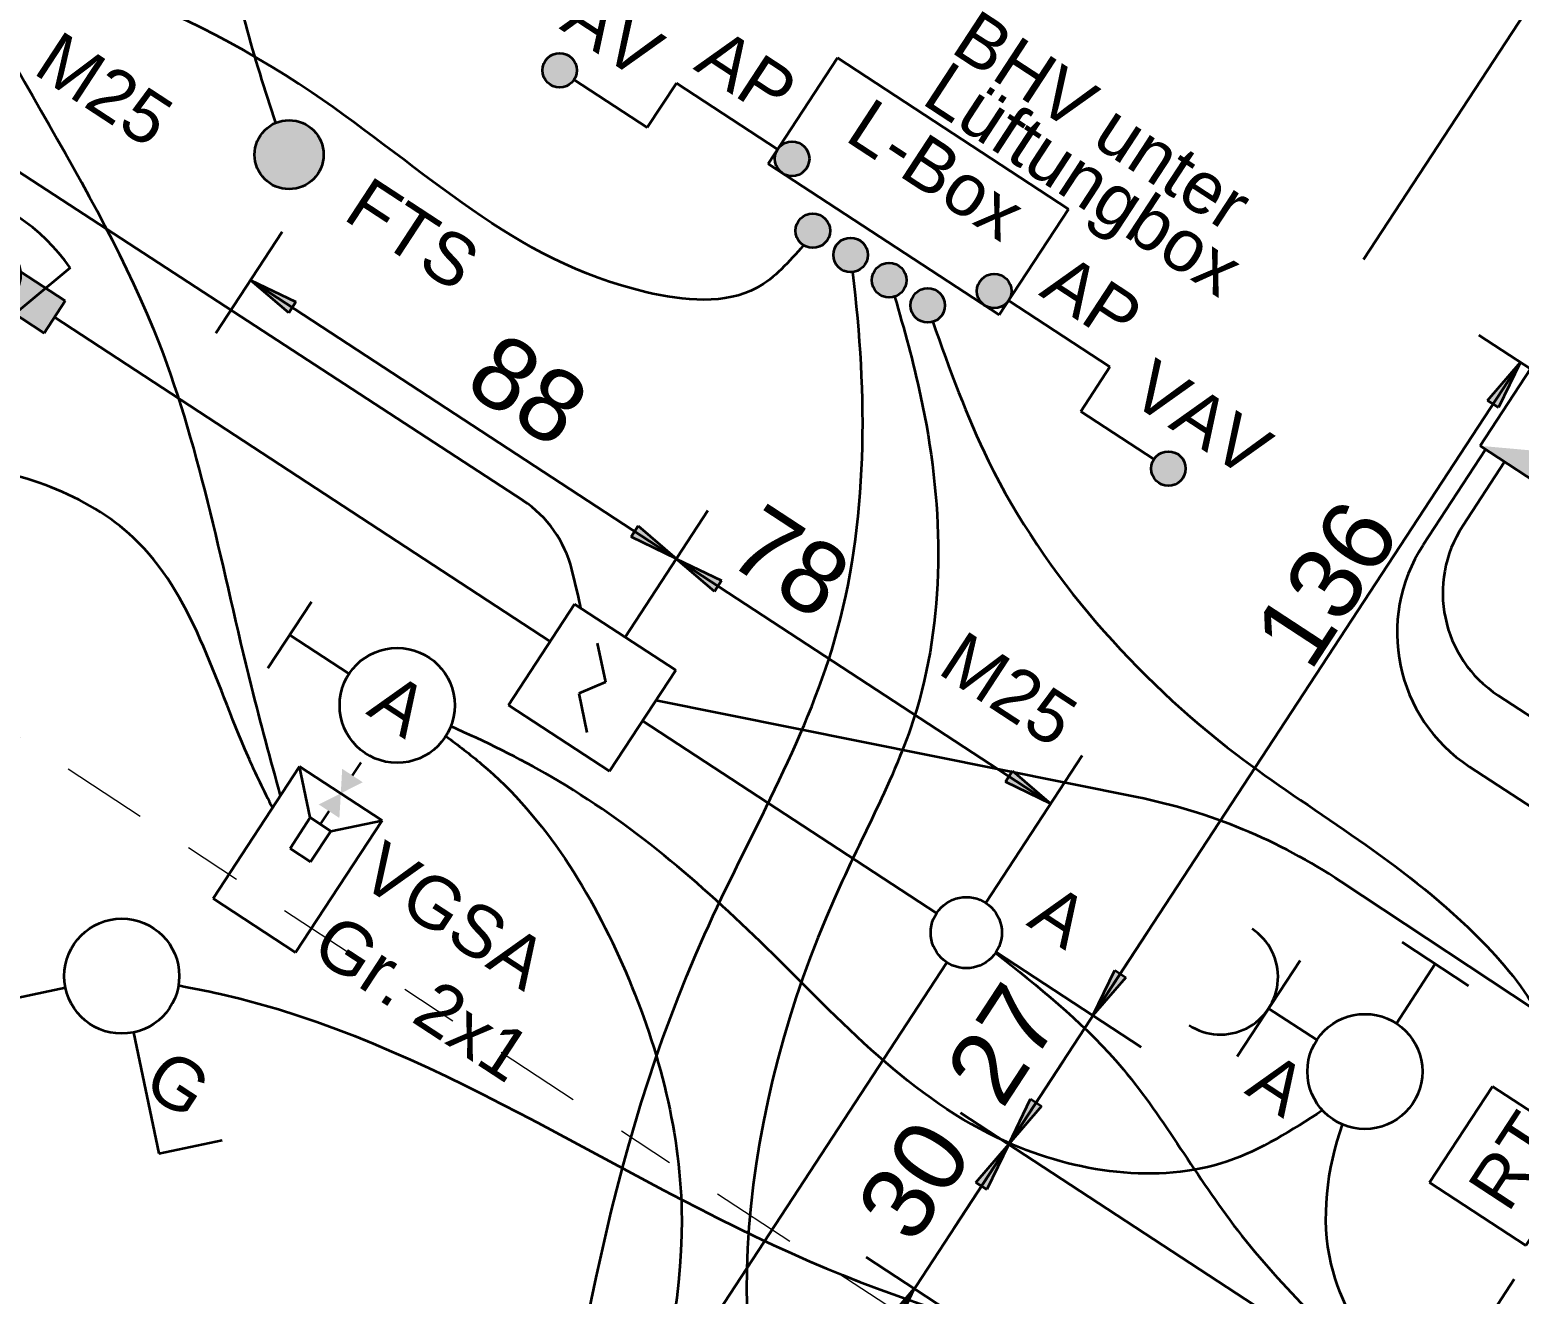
# Model space of a CAD drawing. Header units: metres. Extents: x 2696276 to 2696381, y 1245119 to 1245220.
# Drawn here: x 2696293.409 to 2696295.999, y 1245165.535 to 1245167.734 of the extents above; entities that cross this region are included whole.
import ezdxf
from ezdxf.lldxf.tags import DXFTag

# ---------------------------------------------------------------- set-up
doc = ezdxf.new("R2010")
doc.units = ezdxf.units.M
doc.linetypes.add('000_hbf_Strichpunkt 3_1_1mm Achsen', pattern=[0.25, 0.15, -0.05, 0, -0.05])
for name, color, linetype, lineweight, true_color in [('005_231.2__Schaltgerätekombinationen', 1, 'Continuous', 35, 0xff0000), ('011_232.51_Lichtinstallationen allgemein', 150, 'Continuous', 35, 0x0080ff), ('011_232.51_Lichtinstallationen allgemein_Bodenltg', 150, 'STRICHLINIE', 35, 0x0080ff), ('011_232.51_Lichtinstallationen allgemein_Deckenltg', 150, 'Continuous', 35, 0x0080ff), ('013_232.61_Kraftinstallationen allgemein_Deckenltg', 1, 'Continuous', 35, 0xff0000), ('016_232.70_HLKS-Installation', 5, 'Continuous', 35, 0x0000ff), ('016_232.70_HLKS-Installation_Bodenltg', 5, 'STRICHLINIE', 35, 0x0000ff), ('016_232.70_HLKS-Installation_Deckenltg', 5, 'Continuous', 35, 0x0000ff), ('018_233.01_Innenleuchten', 150, 'Continuous', 35, 0x0080ff), ('024_235.41_Sonnerie- u. Türsprechanlagen', 24, 'Continuous', 35, 0x993300), ('035_236.3__UKV-Installationen_Deckenltg', 24, 'Continuous', 35, 0x993300), ('044_237.31_KNX Installationen_Deckenltg', 134, 'Continuous', 35, 0x009999), ('047_235.82_Zutrittskontrollanlagen', 21, 'Continuous', 35, 0xffa477), ('053_235.85_Brandmeldeanlagen', 30, 'Continuous', 35, 0xff6600), ('054_236.85_Brandmeldeinstallationen_Deckenltg', 30, 'Continuous', 35, 0xff6600)]:
    doc.layers.add(name, color=color, linetype=linetype, lineweight=lineweight, true_color=true_color)
doc.layers.add('1_M01_Achsen.V', color=7, linetype='Continuous')
doc.layers.add('X_Mass', color=7, linetype='Continuous', lineweight=35)
doc.layers.add('X_Mass_Sperrzonen', color=7, linetype='Continuous', lineweight=35)
doc.styles.get("Standard").update_dxf_attribs({"font": 'arial.ttf'})
tags = doc.linetypes.add('STRICHLINIE', pattern=[19.05, 12.7, -6.35]).pattern_tags.tags
tags[6:7] = [DXFTag(74, 4), DXFTag(75, 0), DXFTag(340, '0'), DXFTag(46, 0.0), DXFTag(50, 0.0), DXFTag(44, 0.0), DXFTag(45, 0.0)]
tags[4:5] = [DXFTag(74, 4), DXFTag(75, 0), DXFTag(340, '0'), DXFTag(46, 0.0), DXFTag(50, 0.0), DXFTag(44, 0.0), DXFTag(45, 0.0)]
tags = doc.linetypes.add('STRICHPUNKT2', pattern=[12.7, 6.35, -3.175, 0, -3.175]).pattern_tags.tags
tags[10:11] = [DXFTag(74, 4), DXFTag(75, 0), DXFTag(340, '0'), DXFTag(46, 0.0), DXFTag(50, 0.0), DXFTag(44, 0.0), DXFTag(45, 0.0)]
tags[8:9] = [DXFTag(74, 4), DXFTag(75, 0), DXFTag(340, '0'), DXFTag(46, 0.0), DXFTag(50, 0.0), DXFTag(44, 0.0), DXFTag(45, 0.0)]
tags[6:7] = [DXFTag(74, 4), DXFTag(75, 0), DXFTag(340, '0'), DXFTag(46, 0.0), DXFTag(50, 0.0), DXFTag(44, 0.0), DXFTag(45, 0.0)]
tags[4:5] = [DXFTag(74, 4), DXFTag(75, 0), DXFTag(340, '0'), DXFTag(46, 0.0), DXFTag(50, 0.0), DXFTag(44, 0.0), DXFTag(45, 0.0)]

# ---------------------------------------------------------------- blocks, each defined once
blk = doc.blocks.new('Deckenlampendübel-A0S2JC9S73', base_point=(279, -487.97))
at = {"color": 0, "lineweight": -2}
blk.add_circle((285.18, -481.79), 6.19, dxfattribs=at)
blk = doc.blocks.new('Maß-A0S2JCBA73', base_point=(23.89, -531.04))
at = {"color": 0, "linetype": 'ByBlock', "lineweight": -2, "ltscale": 0.35}
for p, q in [((55.5, -374.03), (23.89, -374.03)), ((44.36, -382.7), (45.5, -374.03)), ((45.5, -374.03), (46.64, -382.7)), ((45.5, -374.03), (45.5, -531.04)), ((46.64, -382.7), (44.36, -382.7)), ((45.5, -531.04), (44.36, -522.36)), ((44.36, -522.36), (46.64, -522.36)), ((46.64, -522.36), (45.5, -531.04)), ((35.5, -531.04), (53.89, -531.04))]:
    blk.add_line(p, q, dxfattribs=at)
for points in [[(45.5, -374.03), (46.64, -382.7), (44.36, -382.7)], [(45.5, -531.04), (44.36, -522.36), (46.64, -522.36)]]:
    blk.add_solid(points, dxfattribs=at)
at = {"color": 0, "linetype": 'ByBlock', "lineweight": -2, "ltscale": 0.35, "insert": (28.81, -412.43), "char_height": 12.5, "attachment_point": 1, "rotation": 90}
blk.add_mtext('{\\fArial;157}', dxfattribs=at)
blk = doc.blocks.new('0_232.70_HLKS-Installation_Deckenltg-A0S2JCC873', base_point=(28.71, -463.44))
at = {"color": 0, "linetype": 'ByBlock', "lineweight": -2, "ltscale": 0.35}
blk.add_open_spline([(196.02, -397.29), (195.49, -401.05), (194.04, -411.45), (161.29, -428.68), (108.64, -416.23), (42.02, -428.81), (29.91, -459.04), (28.71, -463.44)], degree=3, knots=[0, 0, 0, 0, 10.961692, 30.301704, 97.957905, 179.264895, 192.92979, 192.92979, 192.92979, 192.92979], dxfattribs=at)
blk = doc.blocks.new('Maß-A0S2JCDC73', base_point=(207.37, -475.6))
at = {"color": 0, "linetype": 'ByBlock', "lineweight": -2, "ltscale": 0.35}
for p, q in [((207.37, -445), (207.37, -471.29)), ((285.18, -445), (285.18, -475.6)), ((207.37, -455), (216.04, -453.86)), ((207.37, -455), (285.18, -455)), ((216.04, -456.14), (207.37, -455)), ((216.04, -453.86), (216.04, -456.14)), ((276.51, -456.14), (276.51, -453.86)), ((276.51, -453.86), (285.18, -455)), ((285.18, -455), (276.51, -456.14))]:
    blk.add_line(p, q, dxfattribs=at)
for points in [[(207.37, -455), (216.04, -453.86), (216.04, -456.14)], [(285.18, -455), (276.51, -456.14), (276.51, -453.86)]]:
    blk.add_solid(points, dxfattribs=at)
at = {"color": 0, "linetype": 'ByBlock', "lineweight": -2, "ltscale": 0.35, "insert": (214.52, -438.29), "char_height": 12.5, "attachment_point": 1}
blk.add_mtext('{\\fArial;78}', dxfattribs=at)
blk = doc.blocks.new('0_232.51_Lichtinstallationen allgemein_Bodenltg-A0S2JCDW73', base_point=(190.5, -509.28))
at = {"color": 0, "lineweight": -2}
blk.add_open_spline([(353.91, -473.72), (351.33, -479.53), (343.47, -497.26), (305.56, -514.78), (259.6, -502.25), (219.32, -496.91), (196.94, -499.8), (190.5, -500.86)], degree=3, knots=[0, 0, 0, 0, 18.77862, 57.336057, 110.998217, 158.79208, 178.37254, 178.37254, 178.37254, 178.37254], dxfattribs=at)
blk = doc.blocks.new('1_Anschlusspunkt-A0S2JCE073', base_point=(267.39, -398.04))
at = {"lineweight": -2}
blk.add_hatch(color=0, dxfattribs=at).paths.add_polyline_path([(270.44, -392.04), (269.66, -392.13), (268.92, -392.42), (268.29, -392.9), (267.8, -393.52), (267.5, -394.25), (267.39, -395.04), (267.5, -395.82), (267.8, -396.55), (268.29, -397.18), (268.92, -397.65), (269.66, -397.95), (270.44, -398.04), (271.21, -397.92), (271.92, -397.62), (272.53, -397.14), (273, -396.52), (273.29, -395.81), (273.39, -395.04), (273.29, -394.27), (273, -393.55), (272.53, -392.93), (271.92, -392.46), (271.21, -392.15)])
at = {"color": 0, "lineweight": -2}
blk.add_circle((270.39, -395.04), 3, dxfattribs=at)
blk = doc.blocks.new('0_236.85_Brandmeldeinstallationen_AP-Ltg-A0S2JCHI73', base_point=(-169.98, -471.29))
at = {"color": 0, "linetype": 'ByBlock', "lineweight": -2, "ltscale": 0.35}
for p, q in [((179.52, -461.14), (-156.98, -461.78)), ((-168.12, -468.12), (-169.62, -470.65)), ((196.55, -469.69), (193.18, -466.53))]:
    blk.add_line(p, q, dxfattribs=at)
for centre, major_axis, end_param in [((-156.96, -474.76), (-0.02, 12.98), 1.032046), ((179.55, -481.08), (13.63, 14.55), 0.754643), ((-155.81, -478.87), (-13.81, 8.22), 0.045549), ((155.53, -513.47), (42.66, 42.19), 0.038248)]:
    blk.add_ellipse(centre, major_axis=major_axis, ratio=1, start_param=0, end_param=end_param, dxfattribs=at)
blk = doc.blocks.new('1_Anschlusspunkt-A0S2JCLM73', base_point=(208.81, -397.2))
at = {"lineweight": -2}
blk.add_hatch(color=0, dxfattribs=at).paths.add_polyline_path([(211.86, -391.2), (211.08, -391.29), (210.34, -391.58), (209.71, -392.06), (209.22, -392.68), (208.92, -393.41), (208.81, -394.2), (208.92, -394.98), (209.22, -395.71), (209.71, -396.34), (210.34, -396.81), (211.08, -397.11), (211.86, -397.2), (212.63, -397.09), (213.34, -396.78), (213.95, -396.3), (214.42, -395.68), (214.71, -394.97), (214.81, -394.2), (214.71, -393.43), (214.42, -392.71), (213.95, -392.09), (213.34, -391.62), (212.63, -391.31)])
at = {"color": 0, "lineweight": -2}
blk.add_circle((211.81, -394.2), 3, dxfattribs=at)
blk = doc.blocks.new('0_232.70_HLKS-Installation_Bodenltg-A0S2JCMK73', base_point=(205.75, -668.38))
at = {"color": 0, "lineweight": -2}
blk.add_open_spline([(313.36, -668.38), (305.61, -653.8), (278.32, -602.48), (245.97, -530.96), (242.76, -447.78), (219.56, -412.81), (205.75, -396.49)], degree=3, knots=[0, 0, 0, 0, 49.657379, 174.70363, 230.613871, 294.75283, 294.75283, 294.75283, 294.75283], dxfattribs=at)
blk = doc.blocks.new('0_236.41_Sonnerie- u. Türsprechinstallationen_Bodenltg-A0S2JCNM73', base_point=(86.49, -529.72))
at = {"color": 0, "linetype": 'ByBlock', "lineweight": -2, "ltscale": 0.35}
blk.add_open_spline([(172.33, -529.72), (169.5, -528.04), (154.42, -519.11), (131.14, -497.82), (100.33, -505.47), (88.69, -512.97), (86.49, -514.54)], degree=3, knots=[0, 0, 0, 0, 9.933917, 52.836072, 86.535888, 94.636748, 94.636748, 94.636748, 94.636748], dxfattribs=at)
blk = doc.blocks.new('0_232.70_HLKS-Installation_Bodenltg-A0S2JCPE73', base_point=(222.13, -454.04))
at = {"color": 0, "lineweight": -2}
blk.add_open_spline([(222.13, -396.13), (229.06, -401.38), (253.73, -420.06), (303.05, -433.16), (349.74, -429), (384.19, -440.24), (386.82, -452.66), (386.98, -454.04)], degree=3, knots=[0, 0, 0, 0, 26.050159, 92.818042, 143.061477, 176.074032, 180.23199, 180.23199, 180.23199, 180.23199], dxfattribs=at)
blk = doc.blocks.new('Steckdose T13_ UP-A0S2JCPI73', base_point=(326.39, -474.04))
at = {"color": 0, "lineweight": -2}
for p, q in [((336.39, -474.04), (336.39, -454.04)), ((336.39, -464.04), (346.39, -464.04))]:
    blk.add_line(p, q, dxfattribs=at)
blk.add_ellipse((326.39, -464.04), major_axis=(0, -10), ratio=1, start_param=0, end_param=3.141593, dxfattribs=at)
blk = doc.blocks.new('Rauchmelder-A0S2JCQ673', base_point=(196.89, -492.29))
at = {"color": 0, "lineweight": -2}
for p, q in [((217.89, -471.29), (196.89, -471.29)), ((196.89, -471.29), (196.89, -492.29)), ((217.89, -492.29), (217.89, -471.29)), ((203.89, -474.79), (208.79, -479.69)), ((208.79, -479.69), (205.99, -483.89)), ((205.99, -483.89), (210.89, -488.79)), ((196.89, -492.29), (217.89, -492.29))]:
    blk.add_line(p, q, dxfattribs=at)
blk = doc.blocks.new('1_Anschlusspunkt-A0S2JCRS73', base_point=(225.14, -388.79))
at = {"lineweight": -2}
blk.add_hatch(color=0, dxfattribs=at).paths.add_polyline_path([(228.09, -382.79), (228.88, -382.88), (229.61, -383.17), (230.25, -383.65), (230.73, -384.27), (231.04, -385), (231.14, -385.79), (231.04, -386.57), (230.73, -387.3), (230.25, -387.93), (229.61, -388.4), (228.88, -388.7), (228.09, -388.79), (227.33, -388.67), (226.62, -388.37), (226, -387.89), (225.54, -387.27), (225.24, -386.56), (225.14, -385.79), (225.24, -385.02), (225.54, -384.3), (226, -383.68), (226.62, -383.21), (227.33, -382.9)])
at = {"color": 0, "lineweight": -2}
blk.add_circle((228.14, -385.79), 3, dxfattribs=at)
blk = doc.blocks.new('Maß-A0S2JCS073', base_point=(397.89, -500))
at = {"color": 0, "linetype": 'ByBlock', "lineweight": -2, "ltscale": 0.35}
for p, q in [((594.89, -500), (594.89, -435.51)), ((397.89, -480), (397.89, -498.54)), ((397.89, -490), (406.57, -488.86)), ((406.57, -488.86), (406.57, -491.14)), ((586.21, -491.14), (586.21, -488.86)), ((586.21, -488.86), (594.89, -490)), ((397.89, -490), (594.89, -490)), ((406.57, -491.14), (397.89, -490)), ((594.89, -490), (586.21, -491.14))]:
    blk.add_line(p, q, dxfattribs=at)
for points in [[(397.89, -490), (406.57, -488.86), (406.57, -491.14)], [(594.89, -490), (586.21, -491.14), (586.21, -488.86)]]:
    blk.add_solid(points, dxfattribs=at)
at = {"color": 0, "linetype": 'ByBlock', "lineweight": -2, "ltscale": 0.35, "insert": (519.68, -471.67), "char_height": 12.5, "attachment_point": 1}
blk.add_mtext('{\\fArial;197}', dxfattribs=at)
blk = doc.blocks.new('1_Anschlusspunkt-A0S2JCTO73', base_point=(200.81, -397.2))
at = {"lineweight": -2}
blk.add_hatch(color=0, dxfattribs=at).paths.add_polyline_path([(203.86, -391.2), (203.08, -391.29), (202.34, -391.58), (201.71, -392.06), (201.22, -392.68), (200.92, -393.41), (200.81, -394.2), (200.92, -394.98), (201.22, -395.71), (201.71, -396.34), (202.34, -396.81), (203.08, -397.11), (203.86, -397.2), (204.63, -397.09), (205.34, -396.78), (205.95, -396.3), (206.42, -395.68), (206.71, -394.97), (206.81, -394.2), (206.71, -393.43), (206.42, -392.71), (205.95, -392.09), (205.34, -391.62), (204.63, -391.31)])
at = {"color": 0, "lineweight": -2}
blk.add_circle((203.81, -394.2), 3, dxfattribs=at)
blk = doc.blocks.new('0_232.51_Lichtinstallationen allgemein_Deckenltg-A0S2JCTW73', base_point=(175.54, -564.48))
at = {"color": 0, "linetype": 'ByBlock', "lineweight": -2, "ltscale": 0.35}
blk.add_open_spline([(175.54, -564.48), (177.83, -563.55), (214.93, -548.42), (291.13, -553.07), (357.6, -526.3), (387.89, -512.94)], degree=3, knots=[0, 0, 0, 0, 7.409601, 120.036487, 219.351779, 219.351779, 219.351779, 219.351779], dxfattribs=at)
blk = doc.blocks.new('1_Anschlusspunkt-A0S2JCV673', base_point=(183.14, -388.79))
at = {"lineweight": -2}
blk.add_hatch(color=0, dxfattribs=at).paths.add_polyline_path([(186.19, -382.79), (185.41, -382.88), (184.67, -383.17), (184.04, -383.65), (183.55, -384.27), (183.25, -385), (183.14, -385.79), (183.25, -386.57), (183.55, -387.3), (184.04, -387.93), (184.67, -388.4), (185.41, -388.7), (186.19, -388.79), (186.96, -388.67), (187.67, -388.37), (188.28, -387.89), (188.75, -387.27), (189.04, -386.56), (189.14, -385.79), (189.04, -385.02), (188.75, -384.3), (188.28, -383.68), (187.67, -383.21), (186.96, -382.9)])
at = {"color": 0, "lineweight": -2}
blk.add_circle((186.14, -385.79), 3, dxfattribs=at)
blk = doc.blocks.new('0_232.51_Lichtinstallationen allgemein_Deckenltg-A0S2JCWM73', base_point=(291.37, -507.21))
at = {"color": 0, "linetype": 'ByBlock', "lineweight": -2, "ltscale": 0.35}
blk.add_open_spline([(291.37, -481.96), (300.74, -482.81), (321.52, -484.71), (351.51, -500.64), (375.33, -505.31), (387.89, -507.21)], degree=3, knots=[0, 0, 0, 0, 27.978488, 62.044165, 100.168567, 100.168567, 100.168567, 100.168567], dxfattribs=at)
blk = doc.blocks.new('Maß-A0S2JCX273', base_point=(118.89, -471.29))
at = {"color": 0, "linetype": 'ByBlock', "lineweight": -2, "ltscale": 0.35}
for p, q in [((118.89, -445), (118.89, -466.04)), ((207.37, -445), (207.37, -471.29)), ((118.89, -455), (127.57, -453.86)), ((207.37, -455), (118.89, -455)), ((127.57, -456.14), (118.89, -455)), ((127.57, -453.86), (127.57, -456.14)), ((198.69, -456.14), (198.69, -453.86)), ((198.69, -453.86), (207.37, -455)), ((207.37, -455), (198.69, -456.14))]:
    blk.add_line(p, q, dxfattribs=at)
for points in [[(118.89, -455), (127.57, -453.86), (127.57, -456.14)], [(207.37, -455), (198.69, -456.14), (198.69, -453.86)]]:
    blk.add_solid(points, dxfattribs=at)
at = {"color": 0, "linetype": 'ByBlock', "lineweight": -2, "ltscale": 0.35, "insert": (160, -438.22), "char_height": 12.5, "attachment_point": 1}
blk.add_mtext('{\\fArial;88}', dxfattribs=at)
blk = doc.blocks.new('0_232.70_HLKS-Installation_AP-Ltg-A0S2JCZU73', base_point=(146.89, -395.04))
at = {"color": 0, "linetype": 'ByBlock', "lineweight": -2, "ltscale": 0.35}
for p, q in [((183.14, -385.79), (162.1, -385.79)), ((162.1, -385.79), (162.1, -395.04)), ((162.1, -395.04), (146.89, -395.04))]:
    blk.add_line(p, q, dxfattribs=at)
blk = doc.blocks.new('Maß-A0S2JD0C73', base_point=(294.83, -555.89))
at = {"color": 0, "linetype": 'ByBlock', "lineweight": -2, "ltscale": 0.35}
for p, q in [((311.5, -491.19), (311.5, -555.89)), ((311.5, -508.54), (310.36, -499.86)), ((310.36, -499.86), (312.64, -499.86)), ((312.64, -499.86), (311.5, -508.54)), ((301.5, -508.54), (387.89, -508.54)), ((301.5, -538.54), (387.89, -538.54)), ((310.36, -547.21), (311.5, -538.54)), ((311.5, -538.54), (312.64, -547.21)), ((312.64, -547.21), (310.36, -547.21))]:
    blk.add_line(p, q, dxfattribs=at)
for points in [[(311.5, -508.54), (310.36, -499.86), (312.64, -499.86)], [(311.5, -538.54), (312.64, -547.21), (310.36, -547.21)]]:
    blk.add_solid(points, dxfattribs=at)
at = {"color": 0, "linetype": 'ByBlock', "lineweight": -2, "ltscale": 0.35, "insert": (294.83, -532.47), "char_height": 12.5, "attachment_point": 1, "rotation": 90}
blk.add_mtext('{\\fArial;30}', dxfattribs=at)
blk = doc.blocks.new('0_232.51_Lichtinstallationen allgemein_Deckenltg-A0S2JD1I73', base_point=(15.01, -680.62))
at = {"color": 0, "linetype": 'ByBlock', "lineweight": -2, "ltscale": 0.35}
blk.add_open_spline([(16.36, -680.62), (15.57, -661.18), (14.68, -639.15), (46.83, -635.94), (86.11, -653.81), (154.77, -651.77), (224.63, -606.19), (302.37, -563.1), (359.08, -530.49), (387.89, -514.19)], degree=3, knots=[0, 0, 0, 0, 44.118804, 49.975616, 92.883646, 171.122849, 242.884442, 339.558166, 438.861264, 438.861264, 438.861264, 438.861264], dxfattribs=at)
blk = doc.blocks.new('Verteiler HLKS-A0S2JD2473', base_point=(183.14, -388.79))
at = {"color": 0, "lineweight": -2}
for p, q in [((231.14, -366.79), (183.14, -366.79)), ((183.14, -366.79), (183.14, -388.79)), ((231.14, -388.79), (231.14, -366.79)), ((183.14, -388.79), (231.14, -388.79))]:
    blk.add_line(p, q, dxfattribs=at)
blk = doc.blocks.new('1_Anschlusspunkt-A0S2JD3M73', base_point=(140.89, -398.04))
at = {"lineweight": -2}
blk.add_hatch(color=0, dxfattribs=at).paths.add_polyline_path([(143.94, -392.04), (143.16, -392.13), (142.42, -392.42), (141.79, -392.9), (141.3, -393.52), (141, -394.25), (140.89, -395.04), (141, -395.82), (141.3, -396.55), (141.79, -397.18), (142.42, -397.65), (143.16, -397.95), (143.94, -398.04), (144.71, -397.92), (145.42, -397.62), (146.03, -397.14), (146.5, -396.52), (146.79, -395.81), (146.89, -395.04), (146.79, -394.27), (146.5, -393.55), (146.03, -392.93), (145.42, -392.46), (144.71, -392.15)])
at = {"color": 0, "lineweight": -2}
blk.add_circle((143.89, -395.04), 3, dxfattribs=at)
blk = doc.blocks.new('0_236.85_Brandmeldeinstallationen_AP-Ltg-A0S2JD5473', base_point=(93.89, -479.04))
at = {"color": 0, "linetype": 'ByBlock', "lineweight": -2, "ltscale": 0.35}
blk.add_line((196.89, -479.04), (93.89, -479.04), dxfattribs=at)
blk = doc.blocks.new('Maß-A0S2JD5673', base_point=(278.89, -346.04))
at = {"color": 7, "linetype": 'ByBlock', "lineweight": -2, "ltscale": 0.35, "true_color": 0xffffff}
for p, q in [((278.89, -284), (278.89, -346.04)), ((368.89, -284), (368.89, -346.04)), ((278.89, -294), (287.57, -292.86)), ((278.89, -294), (368.89, -294)), ((287.57, -295.14), (278.89, -294)), ((287.57, -292.86), (287.57, -295.14)), ((360.22, -295.14), (360.22, -292.86)), ((360.22, -292.86), (368.89, -294)), ((368.89, -294), (360.22, -295.14))]:
    blk.add_line(p, q, dxfattribs=at)
for points in [[(278.89, -294), (287.57, -292.86), (287.57, -295.14)], [(368.89, -294), (360.22, -295.14), (360.22, -292.86)]]:
    blk.add_solid(points, dxfattribs=at)
at = {"color": 7, "linetype": 'ByBlock', "lineweight": -2, "ltscale": 0.35, "true_color": 0xffffff, "insert": (314.96, -277.33), "char_height": 12.5, "attachment_point": 1}
blk.add_mtext('{\\fArial;90}', dxfattribs=at)
blk = doc.blocks.new('0_236.85_Brandmeldeinstallationen_AP-Ltg-A0S2JD6G73', base_point=(318.67, -396.62))
at = {"color": 0, "linetype": 'ByBlock', "lineweight": -2, "ltscale": 0.35}
for p, q in [((318.67, -375.33), (318.67, -362.04)), ((470.6, -396.62), (339.97, -396.62))]:
    blk.add_line(p, q, dxfattribs=at)
for centre, major_axis, end_param in [((339.97, -375.33), (-21.29, 0), 1.570796), ((470.6, -357.17), (0, -39.46), 0.831021)]:
    blk.add_ellipse(centre, major_axis=major_axis, ratio=1, start_param=0, end_param=end_param, dxfattribs=at)
blk = doc.blocks.new('0_232.51_Lichtinstallationen allgemein_Bodenltg-A0S2JD7473', base_point=(190.71, -649.3))
at = {"color": 0, "lineweight": -2}
blk.add_open_spline([(190.71, -502.74), (193.34, -502.92), (210.62, -504.05), (240.74, -518.15), (284.82, -558.21), (294.26, -629.51), (349.99, -649.72), (372.89, -649.31), (376.36, -648.95)], degree=3, knots=[0, 0, 0, 0, 7.88015, 51.870047, 96.017927, 182.845167, 241.313287, 251.779003, 251.779003, 251.779003, 251.779003], dxfattribs=at)
blk = doc.blocks.new('Taster_ UP-A0S2JD7C73', base_point=(158.37, -512.91))
at = {"color": 0, "lineweight": -2}
for p, q in [((158.37, -509.81), (158.37, -496.01)), ((170.72, -502.91), (158.37, -502.91))]:
    blk.add_line(p, q, dxfattribs=at)
blk.add_circle((180.72, -502.91), 10, dxfattribs=at)
blk = doc.blocks.new('1_Anschlusspunkt-A0S2JD7U73', base_point=(193, -397.29))
at = {"lineweight": -2}
blk.add_hatch(color=0, dxfattribs=at).paths.add_polyline_path([(196.05, -391.29), (195.26, -391.38), (194.53, -391.67), (193.9, -392.15), (193.41, -392.77), (193.1, -393.5), (193, -394.29), (193.1, -395.07), (193.41, -395.8), (193.9, -396.43), (194.53, -396.9), (195.26, -397.2), (196.05, -397.29), (196.82, -397.17), (197.53, -396.87), (198.14, -396.39), (198.61, -395.77), (198.9, -395.06), (199, -394.29), (198.9, -393.52), (198.61, -392.8), (198.14, -392.18), (197.53, -391.71), (196.82, -391.4)])
at = {"color": 0, "lineweight": -2}
blk.add_circle((196, -394.29), 3, dxfattribs=at)
blk = doc.blocks.new('0_236.41_Sonnerie- u. Türsprechinstallationen_Bodenltg-A0S2JDAW73', base_point=(-56.11, -527.23))
at = {"color": 0, "linetype": 'ByBlock', "lineweight": -2, "ltscale": 0.35}
blk.add_open_spline([(-56.11, -232.61), (-52.11, -233.94), (-39.63, -238.1), (-24.36, -254.07), (-22.83, -281.35), (-22.33, -314.85), (-25.44, -372.6), (30.29, -436.02), (106.71, -462.05), (147.1, -504.92), (167.39, -522.87), (172.33, -527.23)], degree=3, knots=[0, 0, 0, 0, 12.647671, 39.476002, 59.327617, 92.619721, 141.365395, 227.50062, 319.35373, 381.00937, 400.78305, 400.78305, 400.78305, 400.78305], dxfattribs=at)
blk = doc.blocks.new('Öffnungskontakt-A0S2JDBC73', base_point=(106.55, -439.09))
at = {"lineweight": -2}
blk.add_hatch(color=0, dxfattribs=at).paths.add_polyline_path([(118.55, -433.09), (118.34, -434.64), (117.74, -436.09), (116.79, -437.33), (115.55, -438.28), (114.1, -438.88), (112.55, -439.09), (110.99, -438.88), (109.55, -438.28), (108.3, -437.33), (107.35, -436.09), (106.75, -434.64), (106.55, -433.09), (106.75, -431.53), (107.35, -430.09), (108.3, -428.84), (109.55, -427.89), (110.99, -427.29), (112.55, -427.09), (114.1, -427.29), (115.55, -427.89), (116.79, -428.84), (117.74, -430.09), (118.34, -431.53)])
at = {"color": 0, "lineweight": -2}
blk.add_circle((112.55, -433.09), 6, dxfattribs=at)
blk = doc.blocks.new('Unterverteiler-A0S2JDBO73', base_point=(313.59, -362.04))
at = {"color": 0, "lineweight": -2}
for p, q in [((313.59, -362.04), (313.59, -346.04)), ((313.59, -346.04), (343.59, -346.04)), ((343.59, -346.04), (343.59, -362.04)), ((343.59, -362.04), (313.59, -362.04))]:
    blk.add_line(p, q, dxfattribs=at)
blk.add_solid([(343.59, -346.04), (343.59, -362.04), (313.59, -362.04)], dxfattribs=at)
blk = doc.blocks.new('Maß-A0S2JDDO73', base_point=(291.37, -525.89))
at = {"color": 0, "linetype": 'ByBlock', "lineweight": -2, "ltscale": 0.35}
for p, q in [((311.5, -464.44), (311.5, -525.89)), ((311.5, -481.79), (310.36, -473.11)), ((310.36, -473.11), (312.64, -473.11)), ((312.64, -473.11), (311.5, -481.79)), ((321.5, -481.79), (291.37, -481.79)), ((301.5, -508.54), (387.89, -508.54)), ((310.36, -517.21), (311.5, -508.54)), ((311.5, -508.54), (312.64, -517.21)), ((312.64, -517.21), (310.36, -517.21))]:
    blk.add_line(p, q, dxfattribs=at)
for points in [[(311.5, -481.79), (310.36, -473.11), (312.64, -473.11)], [(311.5, -508.54), (312.64, -517.21), (310.36, -517.21)]]:
    blk.add_solid(points, dxfattribs=at)
at = {"color": 0, "linetype": 'ByBlock', "lineweight": -2, "ltscale": 0.35, "insert": (294.83, -504.23), "char_height": 12.5, "attachment_point": 1, "rotation": 90}
blk.add_mtext('{\\fArial;27}', dxfattribs=at)
blk = doc.blocks.new('Alarmindikator_ UP-A0S2JDEM73', base_point=(75.22, -484.32))
at = {"lineweight": -2}
blk.add_hatch(color=0, dxfattribs=at).paths.add_polyline_path([(84.57, -482.4), (85.33, -481.17), (85.73, -479.77), (85.73, -478.32), (85.33, -476.92), (84.57, -475.68), (93.89, -475.68), (93.89, -482.4)])
at = {"color": 0, "lineweight": -2}
for p, q in [((93.89, -475.68), (84.57, -475.68)), ((93.89, -482.4), (93.89, -475.68)), ((84.57, -482.4), (93.89, -482.4))]:
    blk.add_line(p, q, dxfattribs=at)
blk.add_circle((80.5, -479.04), 5.28, dxfattribs=at)
blk.add_ellipse((80.5, -479.04), major_axis=(4.07, -3.36), ratio=1, start_param=0, end_param=1.379544, dxfattribs=at)
blk = doc.blocks.new('0_232.51_Lichtinstallationen allgemein_Deckenltg-A0S2JDES73', base_point=(55.22, -429.74))
at = {"color": 0, "lineweight": -2}
blk.add_open_spline([(107.57, -429.74), (98.23, -422.19), (64.38, -394.83), (52.77, -315.03), (56.46, -234.9), (72.58, -179.22), (74.35, -152.63), (74.47, -145.8)], degree=3, knots=[0, 0, 0, 0, 35.420021, 128.358122, 220.513399, 279.768092, 300.264466, 300.264466, 300.264466, 300.264466], dxfattribs=at)
blk = doc.blocks.new('Schalter_ Schema 1_ UP-A0S2JDM673', base_point=(136.15, -590.83))
at = {"color": 0, "lineweight": -2}
for p, q in [((159.34, -575.61), (144.12, -590.83)), ((173.48, -575.61), (188.69, -590.83)), ((144.12, -590.83), (136.15, -582.85)), ((188.69, -590.83), (196.66, -582.85))]:
    blk.add_line(p, q, dxfattribs=at)
blk.add_circle((166.41, -568.54), 10, dxfattribs=at)
blk = doc.blocks.new('0_232.51_Lichtinstallationen allgemein_Deckenltg-A0S2JDMS73', base_point=(358.2, -506.02))
at = {"color": 0, "linetype": 'ByBlock', "lineweight": -2, "ltscale": 0.35}
blk.add_open_spline([(387.89, -506.02), (381.38, -503.03), (367.33, -496.59), (360.11, -481.75), (358.2, -473.87)], degree=3, knots=[0, 0, 0, 0, 21.040317, 45.372508, 45.372508, 45.372508, 45.372508], dxfattribs=at)
blk = doc.blocks.new('0_232.70_HLKS-Installation_AP-Ltg-A0S2JDNY73', base_point=(231.14, -395.04))
at = {"color": 0, "linetype": 'ByBlock', "lineweight": -2, "ltscale": 0.35}
for p, q in [((252.19, -385.79), (231.14, -385.79)), ((252.19, -395.04), (252.19, -385.79)), ((267.39, -395.04), (252.19, -395.04))]:
    blk.add_line(p, q, dxfattribs=at)
blk = doc.blocks.new('Raumthermostat_ UP-A0S2JDOK73', base_point=(376.39, -474.04))
at = {"color": 0, "lineweight": -2}
for p, q in [((376.39, -474.04), (376.39, -454.04)), ((376.39, -454.04), (396.39, -454.04)), ((396.39, -474.04), (396.39, -454.04)), ((396.39, -474.04), (376.39, -474.04))]:
    blk.add_line(p, q, dxfattribs=at)
at = {"color": 0, "lineweight": -2, "insert": (381.99, -471.13), "char_height": 8.8, "attachment_point": 1, "rotation": 90}
blk.add_mtext('{\\fArial;RT}', dxfattribs=at)
blk = doc.blocks.new('Gegensprechanlage-A0S2JDQK73', base_point=(172.33, -548.54))
at = {"color": 0, "lineweight": -2}
for p, q in [((180.89, -517.39), (180.89, -514.68)), ((172.33, -548.54), (172.33, -521.1)), ((189.46, -521.1), (172.33, -521.1)), ((178.75, -527.52), (172.33, -521.1)), ((183.03, -527.52), (189.46, -521.1)), ((189.46, -548.54), (189.46, -521.1)), ((180.89, -527.52), (180.89, -524.81)), ((178.75, -533.95), (178.75, -527.52)), ((183.03, -527.52), (178.75, -527.52)), ((183.03, -533.95), (183.03, -527.52)), ((183.03, -533.95), (178.75, -533.95)), ((189.46, -548.54), (172.33, -548.54))]:
    blk.add_line(p, q, dxfattribs=at)
for points in [[(178.75, -517.39), (180.89, -521.1), (183.03, -517.39)], [(180.89, -521.1), (178.75, -524.81), (183.03, -524.81)]]:
    blk.add_solid(points, dxfattribs=at)
blk = doc.blocks.new('0_232.70_HLKS-Installation_Bodenltg-A0S2JDTU73', base_point=(214.18, -602.55))
at = {"color": 0, "lineweight": -2}
blk.add_open_spline([(214.18, -396.05), (218.67, -399.94), (236.81, -415.7), (258.95, -447.26), (263.05, -515.29), (295.71, -584.26), (353.55, -602.97), (373.03, -602.53), (376.31, -602.37)], degree=3, knots=[0, 0, 0, 0, 17.894892, 72.342195, 108.375926, 222.222966, 270.865102, 280.696292, 280.696292, 280.696292, 280.696292], dxfattribs=at)
blk = doc.blocks.new('0_236.85_Brandmeldeinstallationen_AP-Ltg-A0S2JDUG73', base_point=(314.74, -409.72))
at = {"color": 0, "linetype": 'ByBlock', "lineweight": -2, "ltscale": 0.35}
for p, q in [((314.74, -381.88), (314.74, -362.04)), ((527.46, -409.72), (342.59, -409.72))]:
    blk.add_line(p, q, dxfattribs=at)
for centre, major_axis, end_param in [((342.59, -381.88), (-27.84, 0), 1.570796), ((527.46, -385.56), (0, -24.17), 1.223128)]:
    blk.add_ellipse(centre, major_axis=major_axis, ratio=1, start_param=0, end_param=end_param, dxfattribs=at)
blk = doc.blocks.new('Bewegungsmelder 180°_ UP-A0S2JDUQ73', base_point=(66.6, -511.04))
at = {"color": 0, "lineweight": -2}
for p, q in [((66.66, -470.27), (73.39, -492.69)), ((91.49, -470.42), (84.55, -492.79))]:
    blk.add_line(p, q, dxfattribs=at)
blk.add_circle((78.89, -501.04), 10, dxfattribs=at)
blk.add_ellipse((78.89, -501.04), major_axis=(12.59, 30.62), ratio=1, start_param=0, end_param=0.770672, dxfattribs=at)
blk = doc.blocks.new('Maß-A0S2JDZC73', base_point=(291.37, -481.79))
at = {"color": 0, "linetype": 'ByBlock', "lineweight": -2, "ltscale": 0.35}
for p, q in [((321.5, -346.04), (302.89, -346.04)), ((310.36, -354.71), (311.5, -346.04)), ((311.5, -481.79), (311.5, -346.04)), ((311.5, -346.04), (312.64, -354.71)), ((312.64, -354.71), (310.36, -354.71)), ((311.5, -481.79), (310.36, -473.11)), ((310.36, -473.11), (312.64, -473.11)), ((312.64, -473.11), (311.5, -481.79)), ((321.5, -481.79), (291.37, -481.79))]:
    blk.add_line(p, q, dxfattribs=at)
for points in [[(311.5, -346.04), (312.64, -354.71), (310.36, -354.71)], [(311.5, -481.79), (310.36, -473.11), (312.64, -473.11)]]:
    blk.add_solid(points, dxfattribs=at)
at = {"color": 0, "linetype": 'ByBlock', "lineweight": -2, "ltscale": 0.35, "insert": (297.98, -411.3), "char_height": 12.5, "attachment_point": 1, "rotation": 90}
blk.add_mtext('{\\fArial;136}', dxfattribs=at)
blk = doc.blocks.new('1_Anschlusspunkt-A0S2JDZK73', base_point=(216.84, -397.2))
at = {"lineweight": -2}
blk.add_hatch(color=0, dxfattribs=at).paths.add_polyline_path([(219.89, -391.2), (219.1, -391.29), (218.37, -391.58), (217.74, -392.06), (217.25, -392.68), (216.95, -393.41), (216.84, -394.2), (216.95, -394.98), (217.25, -395.71), (217.74, -396.34), (218.37, -396.81), (219.1, -397.11), (219.89, -397.2), (220.66, -397.09), (221.37, -396.78), (221.98, -396.3), (222.45, -395.68), (222.74, -394.97), (222.84, -394.2), (222.74, -393.43), (222.45, -392.71), (221.98, -392.09), (221.37, -391.62), (220.66, -391.31)])
at = {"color": 0, "lineweight": -2}
blk.add_circle((219.84, -394.2), 3, dxfattribs=at)
blk = doc.blocks.new('0_232.51_Lichtinstallationen allgemein_Deckenltg-A0S2JE0E73', base_point=(-56.11, -493.95))
at = {"color": 0, "linetype": 'ByBlock', "lineweight": -2, "ltscale": 0.35}
blk.add_open_spline([(-56.11, -204.72), (-51.19, -207.23), (-32.4, -216.85), (-14.12, -246.66), (-0.94, -299.57), (-10.61, -356.27), (11.57, -417.02), (40, -458.43), (62.18, -483.83), (71.84, -493.95)], degree=3, knots=[0, 0, 0, 0, 16.465711, 62.874734, 97.904322, 179.693791, 228.72156, 287.774612, 329.748568, 329.748568, 329.748568, 329.748568], dxfattribs=at)
blk = doc.blocks.new('0_236.85_Brandmeldeinstallationen_AP-Ltg-A0S2JE1C73', base_point=(216.66, -477.58))
at = {"color": 0, "linetype": 'ByBlock', "lineweight": -2, "ltscale": 0.35}
for p, q in [((491.62, -439.52), (334.83, -438.68)), ((297.11, -445.85), (217.89, -477.58))]:
    blk.add_line(p, q, dxfattribs=at)
blk.add_ellipse((334.29, -538.67), major_axis=(0.54, 100), ratio=1, start_param=0, end_param=0.386413, dxfattribs=at)
blk = doc.blocks.new('Taster_ UP-A0S2JE1I73', base_point=(346.39, -474.04))
at = {"color": 0, "lineweight": -2}
for p, q in [((363.29, -441.69), (349.49, -441.69)), ((356.39, -454.04), (356.39, -441.69))]:
    blk.add_line(p, q, dxfattribs=at)
blk.add_circle((356.39, -464.04), 10, dxfattribs=at)
blk = doc.blocks.new('A$C4181af03')
at = {"layer": '1_M01_Achsen.V', "color": 7, "linetype": '000_hbf_Strichpunkt 3_1_1mm Achsen', "lineweight": 13}
blk.add_line((9.6389, -5.4354), (-9.3611, -5.4354), dxfattribs=at)
blk.add_line((9.6389, -5.4354), (-9.3611, -5.4354), dxfattribs=at)
blk = doc.blocks.new('A$Ccc2696ef')
blk.add_blockref('A$C4181af03', (0, 0))

msp = doc.modelspace()

# ---------------------------------------------------------------- linework, layer by layer
at = {"layer": 'X_Mass', "linetype": 'STRICHPUNKT2', "ltscale": 0.35}
for p, q in [((2696294.4746, 1245166.5323), (2696294.9859, 1245166.1977)), ((2696295.0038, 1245166.1121), (2696293.5424, 1245163.8789))]:
    msp.add_line(p, q, dxfattribs=at)

# ---------------------------------------------------------------- block references
at = {"rotation": 326.8000002754653}
msp.add_blockref('A$Ccc2696ef', (2696295.2894, 1245171.7568), dxfattribs=at)
at = {"layer": '005_231.2__Schaltgerätekombinationen', "linetype": 'Continuous', "ltscale": 0.35, "xscale": 0.01, "yscale": 0.01, "zscale": 0.01, "rotation": 326.8000002754653}
msp.add_blockref('Unterverteiler-A0S2JDBO73', (2696295.931, 1245167.0104), dxfattribs=at)
at = {"layer": '011_232.51_Lichtinstallationen allgemein', "linetype": 'Continuous', "ltscale": 0.35, "xscale": 0.01, "yscale": 0.01, "zscale": 0.01, "rotation": 326.8000002754653}
for name, p in [('Bewegungsmelder 180°_ UP-A0S2JDUQ73', (2696293.0484, 1245167.116)), ('Taster_ UP-A0S2JD7C73', (2696293.806, 1245166.5978)), ('Schalter_ Schema 1_ UP-A0S2JDM673', (2696293.1935, 1245166.0675)), ('Steckdose T13_ UP-A0S2JCPI73', (2696295.4249, 1245166.0031)), ('Taster_ UP-A0S2JE1I73', (2696295.5923, 1245165.8935))]:
    msp.add_blockref(name, p, dxfattribs=at)
at = {"layer": '011_232.51_Lichtinstallationen allgemein_Bodenltg', "linetype": 'STRICHLINIE', "ltscale": 0.35, "xscale": 0.01, "yscale": 0.01, "zscale": 0.01, "rotation": 326.8000002754653}
for name, p in [('0_232.51_Lichtinstallationen allgemein_Bodenltg-A0S2JCDW73', (2696294.0948, 1245166.4522)), ('0_232.51_Lichtinstallationen allgemein_Bodenltg-A0S2JD7473', (2696293.3299, 1245165.2794))]:
    msp.add_blockref(name, p, dxfattribs=at)
at = {"layer": '011_232.51_Lichtinstallationen allgemein_Deckenltg', "ltscale": 0.35, "xscale": 0.01, "yscale": 0.01, "zscale": 0.01, "rotation": 326.8000002754653}
for name, p in [('0_232.51_Lichtinstallationen allgemein_Deckenltg-A0S2JE0E73', (2696292.1152, 1245167.9308)), ('0_232.51_Lichtinstallationen allgemein_Deckenltg-A0S2JD1I73', (2696291.6882, 1245165.9795)), ('0_232.51_Lichtinstallationen allgemein_Deckenltg-A0S2JCTW73', (2696293.6674, 1245166.0723)), ('0_232.51_Lichtinstallationen allgemein_Deckenltg-A0S2JCWM73', (2696294.9501, 1245165.9173)), ('0_232.51_Lichtinstallationen allgemein_Deckenltg-A0S2JDMS73', (2696295.5159, 1245165.5612))]:
    msp.add_blockref(name, p, dxfattribs=at)
at = {"layer": '013_232.61_Kraftinstallationen allgemein_Deckenltg', "ltscale": 0.35, "xscale": 0.01, "yscale": 0.01, "zscale": 0.01, "rotation": 326.8000002754653}
msp.add_blockref('0_236.85_Brandmeldeinstallationen_AP-Ltg-A0S2JDUG73', (2696295.6796, 1245166.605), dxfattribs=at)
at = {"layer": '016_232.70_HLKS-Installation', "linetype": 'Continuous', "ltscale": 0.35, "xscale": 0.01, "yscale": 0.01, "zscale": 0.01, "rotation": 326.8000002754653}
for name, p in [('1_Anschlusspunkt-A0S2JD3M73', (2696294.2888, 1245167.6547)), ('Verteiler HLKS-A0S2JD2473', (2696294.693, 1245167.5008)), ('1_Anschlusspunkt-A0S2JCV673', (2696294.693, 1245167.5008)), ('1_Anschlusspunkt-A0S2JD7U73', (2696294.729, 1245167.3757)), ('1_Anschlusspunkt-A0S2JCTO73', (2696294.7948, 1245167.3336)), ('1_Anschlusspunkt-A0S2JCLM73', (2696294.8618, 1245167.2898)), ('1_Anschlusspunkt-A0S2JCRS73', (2696295.0445, 1245167.2708)), ('1_Anschlusspunkt-A0S2JDZK73', (2696294.9289, 1245167.2459)), ('1_Anschlusspunkt-A0S2JCE073', (2696295.3474, 1245166.9621)), ('Raumthermostat_ UP-A0S2JDOK73', (2696295.8433, 1245165.7293))]:
    msp.add_blockref(name, p, dxfattribs=at)
at = {"layer": '016_232.70_HLKS-Installation_Bodenltg', "linetype": 'STRICHLINIE', "ltscale": 0.35, "xscale": 0.01, "yscale": 0.01, "zscale": 0.01, "rotation": 326.8000002754653}
for name, p in [('0_232.70_HLKS-Installation_Bodenltg-A0S2JCMK73', (2696293.3513, 1245165.0374)), ('0_232.70_HLKS-Installation_Bodenltg-A0S2JDTU73', (2696293.7822, 1245165.5422)), ('0_232.70_HLKS-Installation_Bodenltg-A0S2JCPE73', (2696294.662, 1245166.7413))]:
    msp.add_blockref(name, p, dxfattribs=at)
at = {"layer": '016_232.70_HLKS-Installation_Deckenltg', "ltscale": 0.35, "xscale": 0.01, "yscale": 0.01, "zscale": 0.01, "rotation": 326.8000002754653}
for name, p in [('0_232.70_HLKS-Installation_Deckenltg-A0S2JCC873', (2696292.9921, 1245167.7217)), ('0_232.70_HLKS-Installation_AP-Ltg-A0S2JCZU73', (2696294.3555, 1245167.647)), ('0_232.70_HLKS-Installation_AP-Ltg-A0S2JDNY73', (2696295.0605, 1245167.1856))]:
    msp.add_blockref(name, p, dxfattribs=at)
at = {"layer": '018_233.01_Innenleuchten', "linetype": 'Continuous', "ltscale": 0.35, "xscale": 0.01, "yscale": 0.01, "zscale": 0.01, "rotation": 326.8000002754653}
msp.add_blockref('Deckenlampendübel-A0S2JC9S73', (2696294.952, 1245166.146), dxfattribs=at)
at = {"layer": '024_235.41_Sonnerie- u. Türsprechanlagen', "linetype": 'Continuous', "ltscale": 0.35, "xscale": 0.01, "yscale": 0.01, "zscale": 0.01, "rotation": 326.8000002754653}
msp.add_blockref('Gegensprechanlage-A0S2JDQK73', (2696293.7278, 1245166.2233), dxfattribs=at)
at = {"layer": '035_236.3__UKV-Installationen_Deckenltg', "linetype": 'ByBlock', "ltscale": 0.35, "xscale": 0.01, "yscale": 0.01, "zscale": 0.01, "rotation": 326.8000002754653}
for name, p in [('0_236.41_Sonnerie- u. Türsprechinstallationen_Bodenltg-A0S2JDAW73', (2696291.933, 1245167.6524)), ('0_236.41_Sonnerie- u. Türsprechinstallationen_Bodenltg-A0S2JCNM73', (2696293.1126, 1245166.8507))]:
    msp.add_blockref(name, p, dxfattribs=at)
at = {"layer": '044_237.31_KNX Installationen_Deckenltg', "ltscale": 0.35, "xscale": 0.01, "yscale": 0.01, "zscale": 0.01, "rotation": 326.8000002754653}
msp.add_blockref('0_236.85_Brandmeldeinstallationen_AP-Ltg-A0S2JD6G73', (2696295.7842, 1245166.6931), dxfattribs=at)
at = {"layer": '047_235.82_Zutrittskontrollanlagen', "linetype": 'Continuous', "ltscale": 0.35, "xscale": 0.01, "yscale": 0.01, "zscale": 0.01, "rotation": 326.8000002754653}
for name, p in [('0_232.51_Lichtinstallationen allgemein_Deckenltg-A0S2JDES73', (2696293.3984, 1245167.8586)), ('Öffnungskontakt-A0S2JDBC73', (2696293.7767, 1245167.4993))]:
    msp.add_blockref(name, p, dxfattribs=at)
at = {"layer": '053_235.85_Brandmeldeanlagen', "linetype": 'Continuous', "ltscale": 0.35, "xscale": 0.01, "yscale": 0.01, "zscale": 0.01, "rotation": 326.8000002754653}
for name, p in [('Alarmindikator_ UP-A0S2JDEM73', (2696293.2668, 1245167.2923)), ('Rauchmelder-A0S2JCQ673', (2696294.2414, 1245166.5594))]:
    msp.add_blockref(name, p, dxfattribs=at)
at = {"layer": '054_236.85_Brandmeldeinstallationen_Deckenltg', "ltscale": 0.35, "xscale": 0.01, "yscale": 0.01, "zscale": 0.01, "rotation": 326.8000002754653}
for name, p in [('0_236.85_Brandmeldeinstallationen_AP-Ltg-A0S2JE1C73', (2696294.4872, 1245166.5743)), ('0_236.85_Brandmeldeinstallationen_AP-Ltg-A0S2JCHI73', (2696291.2865, 1245168.744)), ('0_236.85_Brandmeldeinstallationen_AP-Ltg-A0S2JD5473', (2696293.452, 1245167.2343))]:
    msp.add_blockref(name, p, dxfattribs=at)
at = {"layer": 'X_Mass', "ltscale": 0.35, "xscale": 0.01, "yscale": 0.01, "zscale": 0.01, "rotation": 326.8000002754653}
for name, p in [('Maß-A0S2JCBA73', (2696292.5816, 1245167.1825)), ('Maß-A0S2JCX273', (2696293.7037, 1245167.1623)), ('Maß-A0S2JDZC73', (2696295.0894, 1245166.13)), ('Maß-A0S2JCDC73', (2696294.4204, 1245166.6417)), ('Maß-A0S2JDDO73', (2696294.8479, 1245165.761)), ('Maß-A0S2JD0C73', (2696294.7126, 1245165.491)), ('Maß-A0S2JCS073', (2696295.881, 1245165.3943))]:
    msp.add_blockref(name, p, dxfattribs=at)
at = {"layer": 'X_Mass_Sperrzonen', "color": 0, "ltscale": 0.35, "xscale": 0.01, "yscale": 0.01, "zscale": 0.01, "rotation": 326.8000002754653}
msp.add_blockref('Maß-A0S2JD5673', (2696295.7283, 1245167.3342), dxfattribs=at)

# ---------------------------------------------------------------- texts
at = {"layer": '011_232.51_Lichtinstallationen allgemein', "linetype": 'Continuous', "ltscale": 0.35, "char_height": 0.09, "rotation": 326.8, "line_spacing_factor": 1.002}
for s, insert, attachment_point in [('{\\fArial;G}', (2696293.7325, 1245165.9123, -55), 3), ('{\\fArial;A}', (2696295.6036, 1245165.9382, 19), 2)]:
    msp.add_mtext(s, dxfattribs=dict(at, insert=insert, attachment_point=attachment_point))
at = {"layer": '016_232.70_HLKS-Installation_Bodenltg', "linetype": 'STRICHLINIE', "ltscale": 0.35, "insert": (2696295.1365, 1245166.6249), "char_height": 0.09, "attachment_point": 2, "rotation": 326.8, "line_spacing_factor": 1.002}
msp.add_mtext('{\\fArial;M25}', dxfattribs=at)
at = {"layer": '016_232.70_HLKS-Installation_Deckenltg', "ltscale": 0.35, "char_height": 0.09, "rotation": 326.8, "line_spacing_factor": 1.002}
for s, insert, attachment_point in [('{\\fArial;VAV}', (2696294.4125, 1245167.7889), 2), ('{\\fArial;BHV unter }', (2696295.0569, 1245167.7719), 1), ('{\\fArial;AP}', (2696294.6805, 1245167.6957), 2), ('{\\fArial;Lüftungbox}', (2696295.0062, 1245167.6825), 1), ('{\\fArial;L-Box}', (2696294.8728, 1245167.6185), 1), ('{\\fArial;AP}', (2696295.2813, 1245167.303), 2), ('{\\fArial;VAV}', (2696295.471, 1245167.0962), 2)]:
    msp.add_mtext(s, dxfattribs=dict(at, insert=insert, attachment_point=attachment_point))
at = {"layer": '018_233.01_Innenleuchten', "linetype": 'Continuous', "ltscale": 0.35, "char_height": 0.09, "rotation": 326.8, "line_spacing_factor": 1.002}
for insert, attachment_point in [((2696294.076, 1245166.5976), 2), ((2696295.2595, 1245166.2075), 3)]:
    msp.add_mtext('{\\fArial;A}', dxfattribs=dict(at, insert=insert, attachment_point=attachment_point))
at = {"layer": '024_235.41_Sonnerie- u. Türsprechanlagen', "linetype": 'Continuous', "ltscale": 0.35, "insert": (2696294.0258, 1245166.3269), "char_height": 0.09, "attachment_point": 1, "rotation": 326.8, "line_spacing_factor": 1.002}
msp.add_mtext('{\\fArial;VGSA\\PGr. 2x1}', dxfattribs=at)
at = {"layer": '035_236.3__UKV-Installationen_Deckenltg', "linetype": 'ByBlock', "ltscale": 0.35, "insert": (2696293.5634, 1245167.6679), "char_height": 0.09, "attachment_point": 2, "rotation": 326.8, "line_spacing_factor": 1.002}
msp.add_mtext('{\\fArial;M25}', dxfattribs=at)
at = {"layer": '047_235.82_Zutrittskontrollanlagen', "linetype": 'Continuous', "ltscale": 0.35, "insert": (2696294.0003, 1245167.4814), "char_height": 0.09, "attachment_point": 1, "rotation": 326.8, "line_spacing_factor": 1.002}
msp.add_mtext('{\\fArial;FTS}', dxfattribs=at)

doc.saveas('drawing.dxf')
